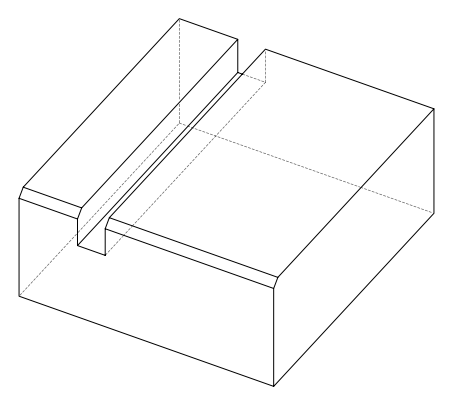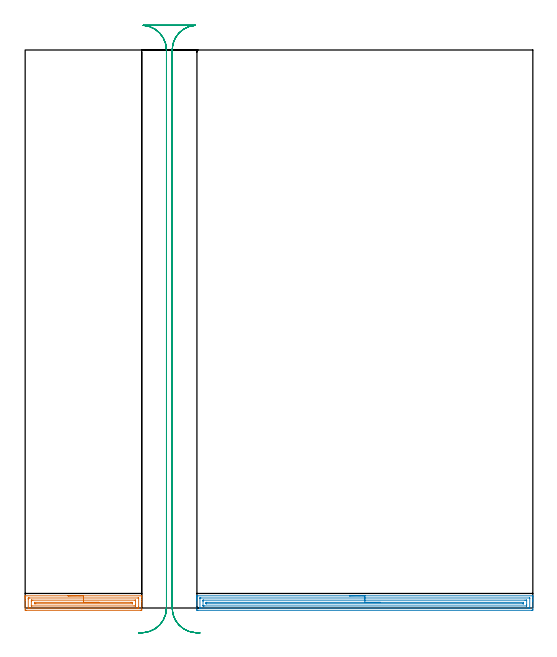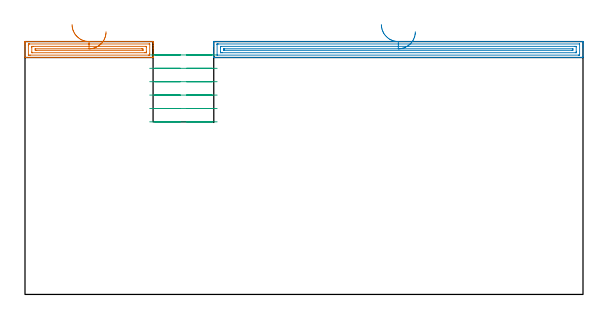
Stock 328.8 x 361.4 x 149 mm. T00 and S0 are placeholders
(PLAN: 3 operations, 1 tool changes, 20.2 min)
(1 AREA_MILL | FG_CHAMFER_SURFACE | UGT0205_001 | 2.61 min | 3585 mm3)
(2 AREA_MILL_1 | FG_CHAMFER_SURFACE_1 | UGT0205_001 | 7.15 min | 9856 mm3)
(3 MILL_RECTANGULAR_SLOT | SLOT_RECTANGULAR | UGT0201_004 | Follow Part, ap 8, ae 75% | 10.41 min | 609881 mm3)
(TOOL UGT0205_001 | Chamfer Mill 20 x 3 x 45 deg. | D20 FL50 Z2)
(TOOL UGT0201_004 | End Mill 32 mm | D32 FL53 Z6)
(OP 1 AREA_MILL)
G17 G21 G94 G90
T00 M6
G54
G17 G0 G90 X27.75 Y7.9 S1061 M3
G43 Z159. H0
G94 G1 X27.788 Z158.128 F250.
X27.902 Z157.263
X28.091 Z156.412
X28.353 Z155.58
X28.687 Z154.774
X29.09 Z154.
X29.558 Z153.264
X30.09 Z152.572
X30.679 Z151.929
X31.322 Z151.339
X32.014 Z150.808
X32.75 Z150.34
X33.524 Z149.937
X34.33 Z149.603
X35.162 Z149.341
X36.013 Z149.152
X36.878 Z149.038
X37.75 Z149.
X75.315
X75.49 Y7.897 Z148.989
X75.498 Y7.763 Z148.855
X75.5 Y7.623 Z148.722
Y7.417 Z148.516
Y6.692 Z147.787
Y5.457 Z146.554
Y4.073 Z145.169
Y-0.91 Z140.188
X75.497 Y-1.165 Z139.932
X75.49 Y-1.493 Z139.604
X75.208 Y-1.498 Z139.601
X74.867 Y-1.5 Z139.6
X0.633
X0.292 Y-1.498 Z139.601
X0.01 Y-1.493 Z139.604
X0. Y-1.165 Z139.932
Y4.946 Z146.041
Y6.33 Z147.426
Y6.692 Z147.787
Y7.417 Z148.516
Y7.623 Z148.722
X0.002 Y7.763 Z148.855
X0.01 Y7.897 Z148.989
X0.185 Y7.9 Z149.
X37.75
Y6.486 Z147.586
X73.079 Y6.485 Z147.585
X73.293 Y6.483 Z147.583
X73.437 Y6.479 Z147.579
X73.491 Y6.469 Z147.569
X73.493 Y6.439 Z147.539
X73.499 Y6.282 Z147.382
X73.5 Y0.581 Z141.681
X73.499 Y0.17 Z141.27
X73.495 Y0.032 Z141.132
X73.49 Y-0.071 Z141.029
X73.419 Y-0.079 Z141.021
X73.079 Y-0.083 Z141.017
X72.866 Y-0.085 Z141.015
X3.104 Y-0.086 Z141.014
X2.421 Y-0.085 Z141.015
X2.207 Y-0.083 Z141.017
X2.063 Y-0.079 Z141.021
X2.009 Y-0.069 Z141.031
X2.007 Y-0.039 Z141.061
X2.001 Y0.118 Z141.218
X2. Y5.819 Z146.919
X2.001 Y6.23 Z147.33
X2.005 Y6.368 Z147.468
X2.01 Y6.471 Z147.571
X2.081 Y6.479 Z147.579
X2.421 Y6.483 Z147.583
X2.634 Y6.485 Z147.585
X37.75 Y6.486 Z147.586
Y5.072 Z146.172
X71.162 Y5.071 Z146.171
X71.29 Y5.069 Z146.169
X71.418 Y5.066 Z146.166
X71.49 Y5.063 Z146.163
X71.494 Y5.014 Z146.114
X71.497 Y4.946 Z146.046
X71.5 Y4.741 Z145.841
Y2.122 Z143.222
X71.493 Y1.454 Z142.554
X71.49 Y1.352 Z142.452
X71.486 Y1.335 Z142.435
X71.46 Y1.332 Z142.432
X71.417 Y1.33 Z142.43
X71.29 Y1.329 Z142.429
X70.524 Y1.328 Z142.428
X4.338 Y1.329 Z142.429
X4.21 Y1.331 Z142.431
X4.082 Y1.334 Z142.434
X4.01 Y1.337 Z142.437
X4.006 Y1.386 Z142.486
X4.003 Y1.454 Z142.554
X4. Y1.659 Z142.759
Y4.278 Z145.378
X4.007 Y4.946 Z146.046
X4.01 Y5.048 Z146.148
X4.014 Y5.065 Z146.165
X4.04 Y5.068 Z146.168
X4.083 Y5.07 Z146.17
X4.21 Y5.071 Z146.171
X4.976 Y5.072 Z146.172
X37.75
Y3.657 Z144.757
X68.607
X69.035 Y3.655 Z144.755
X69.348 Y3.65 Z144.75
X69.49 Y3.63 Z144.73
X69.5 Y3.201 Z144.301
X69.49 Y2.765 Z143.865
X69.481 Y2.749 Z143.849
X69.439 Y2.746 Z143.846
X69.356 Y2.744 Z143.844
X6.893 Y2.743 Z143.843
X6.465 Y2.745 Z143.845
X6.152 Y2.75 Z143.85
X6.01 Y2.77 Z143.87
X6. Y3.199 Z144.299
X6.01 Y3.635 Z144.735
X6.019 Y3.651 Z144.751
X6.061 Y3.654 Z144.754
X6.144 Y3.657 Z144.757
X37.75
X38.622 Z144.795
X39.486 Z144.909
X40.338 Z145.098
X41.17 Z145.36
X41.976 Z145.694
X42.75 Z146.097
X43.486 Z146.566
X44.178 Z147.097
X44.821 Z147.686
X45.41 Z148.329
X45.941 Z149.022
X46.41 Z149.757
X46.813 Z150.531
X47.147 Z151.337
X47.409 Z152.169
X47.598 Z153.021
X47.712 Z153.886
X47.75 Z154.757
G0 Z159.
M5
M2
(OP 2 AREA_MILL_1)
G17 G21 G94 G90
T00 M6
G54
G17 G0 G90 X210. Y7.9 S1061 M3
G43 Z159. H0
G94 G1 X210.038 Z158.128 F250.
X210.152 Z157.263
X210.341 Z156.412
X210.603 Z155.58
X210.937 Z154.774
X211.34 Z154.
X211.809 Z153.264
X212.34 Z152.572
X212.929 Z151.929
X213.572 Z151.339
X214.264 Z150.808
X215. Z150.34
X215.774 Z149.937
X216.58 Z149.603
X217.412 Z149.341
X218.264 Z149.152
X219.128 Z149.038
X220. Z149.
X328.62
X328.79 Y7.897 Z148.988
X328.798 Y7.767 Z148.859
X328.8 Y7.631 Z148.73
Y7.396 Z148.495
Y6.692 Z147.787
Y5.468 Z146.565
Y4.946 Z146.041
Y4.334 Z145.429
Y-0.905 Z140.193
X328.797 Y-1.165 Z139.932
X328.79 Y-1.493 Z139.604
X328.513 Y-1.498 Z139.601
X328.173 Y-1.5 Z139.6
X111.827
X111.487 Y-1.498 Z139.601
X111.21 Y-1.493 Z139.604
X111.2 Y-1.165 Z139.932
Y4.946 Z146.041
Y5.468 Z146.564
Y5.819 Z146.915
Y6.341 Z147.437
Y6.692 Z147.787
Y7.396 Z148.495
Y7.631 Z148.73
X111.202 Y7.767 Z148.859
X111.21 Y7.897 Z148.988
X111.38 Y7.9 Z149.
X220.
Y6.486 Z147.586
X326.597 Y6.485 Z147.585
X326.742 Y6.484 Z147.584
X326.777 Y6.482 Z147.582
X326.788 Y6.479 Z147.579
X326.791 Y6.472 Z147.572
X326.796 Y6.44 Z147.54
X326.799 Y6.288 Z147.388
Y0.176 Z141.276
X326.795 Y0.041 Z141.141
X326.79 Y-0.066 Z141.034
X326.783 Y-0.08 Z141.02
X326.768 Y-0.082 Z141.018
X326.726 Y-0.083 Z141.017
X326.385 Y-0.085 Z141.015
X326.173 Y-0.086 Z141.014
X113.403
X113.258 Y-0.084 Z141.016
X113.223 Y-0.082 Z141.018
X113.212 Y-0.079 Z141.021
X113.209 Y-0.072 Z141.028
X113.204 Y-0.04 Z141.06
X113.201 Y0.112 Z141.212
Y6.224 Z147.324
X113.205 Y6.36 Z147.46
X113.21 Y6.466 Z147.566
X113.217 Y6.48 Z147.58
X113.232 Y6.481 Z147.581
X113.274 Y6.483 Z147.583
X113.615 Y6.485 Z147.585
X113.827 Y6.486 Z147.586
X220.
Y5.071 Z146.171
X323.703
X324.47 Y5.07 Z146.17
X324.597 Y5.068 Z146.168
X324.724 Y5.064 Z146.164
X324.79 Y5.059 Z146.159
X324.794 Y5.012 Z146.112
X324.797 Y4.946 Z146.046
X324.799 Y4.748 Z145.848
X324.8 Y2.129 Z143.229
X324.795 Y1.454 Z142.554
X324.792 Y1.355 Z142.455
X324.79 Y1.336 Z142.436
X324.767 Y1.333 Z142.433
X324.723 Y1.33 Z142.43
X324.597 Y1.329 Z142.429
X116.297 Y1.328 Z142.428
X115.53 Y1.329 Z142.429
X115.403 Y1.332 Z142.432
X115.276 Y1.335 Z142.435
X115.209 Y1.341 Z142.441
X115.206 Y1.388 Z142.488
X115.203 Y1.454 Z142.554
X115.2 Y1.652 Z142.752
Y4.271 Z145.371
X115.205 Y4.946 Z146.046
X115.208 Y5.045 Z146.145
X115.21 Y5.064 Z146.164
X115.233 Y5.067 Z146.167
X115.277 Y5.07 Z146.17
X115.403 Y5.071 Z146.171
X220.
Y3.657 Z144.757
X322.697
X322.741 Y3.656 Z144.756
X322.776 Y3.652 Z144.752
X322.79 Y3.649 Z144.749
X322.792 Y3.628 Z144.728
X322.8 Y3.209 Z144.309
Y3.2 Z144.3
X322.79 Y2.769 Z143.869
X322.787 Y2.749 Z143.849
X322.747 Y2.747 Z143.847
X322.664 Y2.744 Z143.844
X322.539 Y2.743 Z143.843
X322.383
X117.303
X117.259 Y2.744 Z143.844
X117.224 Y2.748 Z143.848
X117.21 Y2.751 Z143.851
X117.208 Y2.772 Z143.872
X117.2 Y3.191 Z144.291
Y3.2 Z144.3
X117.21 Y3.631 Z144.731
X117.213 Y3.651 Z144.751
X117.253 Y3.653 Z144.753
X117.336 Y3.656 Z144.756
X117.461 Y3.657 Z144.757
X117.617
X220.
X220.872 Z144.795
X221.737 Z144.909
X222.588 Z145.098
X223.42 Z145.36
X224.226 Z145.694
X225. Z146.097
X225.736 Z146.566
X226.428 Z147.097
X227.071 Z147.686
X227.66 Z148.329
X228.192 Z149.022
X228.66 Z149.757
X229.063 Z150.531
X229.397 Z151.337
X229.659 Z152.169
X229.848 Z153.021
X229.962 Z153.886
X230. Z154.757
G0 Z159.
M5
M2
(OP 3 MILL_RECTANGULAR_SLOT)
G17 G21 G94 G90
T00 M6
G54
G17 G0 G90 X112.641 Y-16.215 S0 M3
G43 Z159. H0
Z141.117
G94 G1 X109.655 Y-15.925 F250.
G2 X95.2 Y0. R16. F500.
G1 Y361.4
G2 X110.221 Y377.37 R16.
G1 Y377.4
X76.479
Y377.37
G2 X91.5 Y361.4 R16.
G1 Y0.
G2 X76.992 Y-15.93 R16.
G1 X74.006 Y-16.21 F250.
G0 X113.215 Y-16.154 Z133.233
G1 X110.221 Y-15.97
G2 X95.2 Y0. R16. F500.
G1 Y361.4
G2 X110.221 Y377.37 R16.
G1 Y377.4
X76.479
Y377.37
G2 X91.5 Y361.4 R16.
G1 Y0.
G2 X76.479 Y-15.97 R16.
G1 X73.485 Y-16.154 F250.
G0 X113.215 Z125.35
G1 X110.221 Y-15.97
G2 X95.2 Y0. R16. F500.
G1 Y361.4
G2 X110.221 Y377.37 R16.
G1 Y377.4
X76.479
Y377.37
G2 X91.5 Y361.4 R16.
G1 Y0.
G2 X76.479 Y-15.97 R16.
G1 X73.485 Y-16.154 F250.
G0 X113.215 Z117.467
G1 X110.221 Y-15.97
G2 X95.2 Y0. R16. F500.
G1 Y361.4
G2 X110.221 Y377.37 R16.
G1 Y377.4
X76.479
Y377.37
G2 X91.5 Y361.4 R16.
G1 Y0.
G2 X76.479 Y-15.97 R16.
G1 X73.485 Y-16.154 F250.
G0 X113.215 Z109.583
G1 X110.221 Y-15.97
G2 X95.2 Y0. R16. F500.
G1 Y361.4
G2 X110.221 Y377.37 R16.
G1 Y377.4
X76.479
Y377.37
G2 X91.5 Y361.4 R16.
G1 Y0.
G2 X76.479 Y-15.97 R16.
G1 X73.485 Y-16.154 F250.
G0 X113.215 Z101.7
G1 X110.221 Y-15.97
G2 X95.2 Y0. R16. F500.
G1 Y361.4
G2 X110.221 Y377.37 R16.
G1 Y377.4
X76.479
Y377.37
G2 X91.5 Y361.4 R16.
G1 Y0.
G2 X76.479 Y-15.97 R16.
G1 X73.485 Y-16.154 F250.
G0 Z159.
M5
M2
